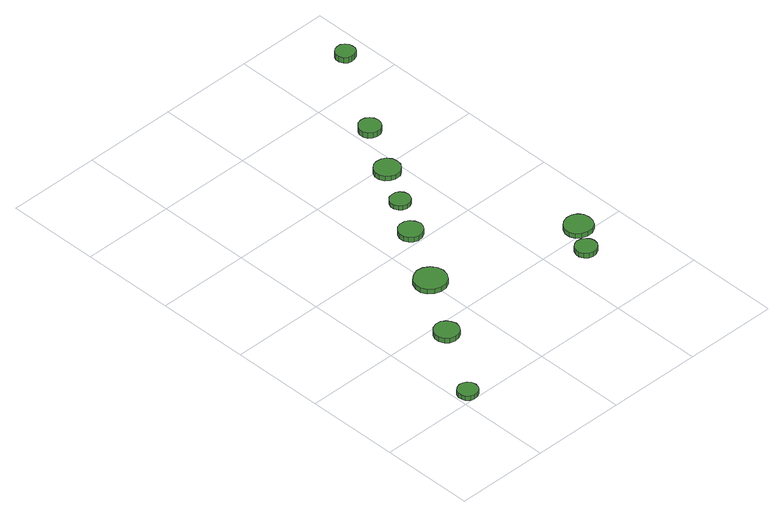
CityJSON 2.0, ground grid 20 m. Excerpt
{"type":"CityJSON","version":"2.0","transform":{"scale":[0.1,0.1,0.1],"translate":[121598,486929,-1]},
"CityObjects":{
"tree1":{"type":"SolitaryVegetationObject","attributes":{"function":"something"},"geometry":[{"type":"MultiSurface","lod":"1","boundaries":[[[0,1,2,3,4,5,6,7,8,9,10,11,12,13,14]],[[15,16,17,18,19,20,21,22,23,24,25,26,27,28,29]],[[0,29,28,1]],[[1,28,27,2]],[[2,27,26,3]],[[3,26,25,4]],[[4,25,24,5]],[[5,24,23,6]],[[6,23,22,7]],[[7,22,21,8]],[[8,21,20,9]],[[9,20,19,10]],[[10,19,18,11]],[[11,18,17,12]],[[12,17,16,13]],[[13,16,15,14]],[[14,15,29,0]]]}]},
"tree2":{"type":"SolitaryVegetationObject","attributes":{"function":"something"},"geometry":[{"type":"MultiSurface","lod":"1","boundaries":[[[30,31,32,33,34,35,36,37,38,39,40,41,42,43,44]],[[45,46,47,48,49,50,51,52,53,54,55,56,57,58,59]],[[30,59,58,31]],[[31,58,57,32]],[[32,57,56,33]],[[33,56,55,34]],[[34,55,54,35]],[[35,54,53,36]],[[36,53,52,37]],[[37,52,51,38]],[[38,51,50,39]],[[39,50,49,40]],[[40,49,48,41]],[[41,48,47,42]],[[42,47,46,43]],[[43,46,45,44]],[[44,45,59,30]]]}]},
"tree3":{"type":"SolitaryVegetationObject","attributes":{"function":"something"},"geometry":[{"type":"MultiSurface","lod":"1","boundaries":[[[60,61,62,63,64,65,66,67,68,69,70,71,72,73,74]],[[75,76,77,78,79,80,81,82,83,84,85,86,87,88,89]],[[60,89,88,61]],[[61,88,87,62]],[[62,87,86,63]],[[63,86,85,64]],[[64,85,84,65]],[[65,84,83,66]],[[66,83,82,67]],[[67,82,81,68]],[[68,81,80,69]],[[69,80,79,70]],[[70,79,78,71]],[[71,78,77,72]],[[72,77,76,73]],[[73,76,75,74]],[[74,75,89,60]]]}]},
"tree4":{"type":"SolitaryVegetationObject","attributes":{"function":"something"},"geometry":[{"type":"MultiSurface","lod":"1","boundaries":[[[90,91,92,93,94,95,96,97,98,99,100,101,102,103,104]],[[105,106,107,108,109,110,111,112,113,114,115,116,117,118,119]],[[90,119,118,91]],[[91,118,117,92]],[[92,117,116,93]],[[93,116,115,94]],[[94,115,114,95]],[[95,114,113,96]],[[96,113,112,97]],[[97,112,111,98]],[[98,111,110,99]],[[99,110,109,100]],[[100,109,108,101]],[[101,108,107,102]],[[102,107,106,103]],[[103,106,105,104]],[[104,105,119,90]]]}]},
"tree5":{"type":"SolitaryVegetationObject","attributes":{"function":"something"},"geometry":[{"type":"MultiSurface","lod":"1","boundaries":[[[120,121,122,123,124,125,126,127,128,129,130,131,132,133,134]],[[135,136,137,138,139,140,141,142,143,144,145,146,147,148,149]],[[120,149,148,121]],[[121,148,147,122]],[[122,147,146,123]],[[123,146,145,124]],[[124,145,144,125]],[[125,144,143,126]],[[126,143,142,127]],[[127,142,141,128]],[[128,141,140,129]],[[129,140,139,130]],[[130,139,138,131]],[[131,138,137,132]],[[132,137,136,133]],[[133,136,135,134]],[[134,135,149,120]]]}]},
"tree6":{"type":"SolitaryVegetationObject","attributes":{"function":"something"},"geometry":[{"type":"MultiSurface","lod":"1","boundaries":[[[150,151,152,153,154,155,156,157,158,159,160,161,162,163,164]],[[165,166,167,168,169,170,171,172,173,174,175,176,177,178,179]],[[150,179,178,151]],[[151,178,177,152]],[[152,177,176,153]],[[153,176,175,154]],[[154,175,174,155]],[[155,174,173,156]],[[156,173,172,157]],[[157,172,171,158]],[[158,171,170,159]],[[159,170,169,160]],[[160,169,168,161]],[[161,168,167,162]],[[162,167,166,163]],[[163,166,165,164]],[[164,165,179,150]]]}]},
"tree7":{"type":"SolitaryVegetationObject","attributes":{"function":"something"},"geometry":[{"type":"MultiSurface","lod":"1","boundaries":[[[180,181,182,183,184,185,186,187,188,189,190,191,192,193,194]],[[195,196,197,198,199,200,201,202,203,204,205,206,207,208,209]],[[180,209,208,181]],[[181,208,207,182]],[[182,207,206,183]],[[183,206,205,184]],[[184,205,204,185]],[[185,204,203,186]],[[186,203,202,187]],[[187,202,201,188]],[[188,201,200,189]],[[189,200,199,190]],[[190,199,198,191]],[[191,198,197,192]],[[192,197,196,193]],[[193,196,195,194]],[[194,195,209,180]]]}]},
"tree8":{"type":"SolitaryVegetationObject","attributes":{"function":"something"},"geometry":[{"type":"MultiSurface","lod":"1","boundaries":[[[210,211,212,213,214,215,216,217,218,219,220,221,222,223,224]],[[225,226,227,228,229,230,231,232,233,234,235,236,237,238,239]],[[210,239,238,211]],[[211,238,237,212]],[[212,237,236,213]],[[213,236,235,214]],[[214,235,234,215]],[[215,234,233,216]],[[216,233,232,217]],[[217,232,231,218]],[[218,231,230,219]],[[219,230,229,220]],[[220,229,228,221]],[[221,228,227,222]],[[222,227,226,223]],[[223,226,225,224]],[[224,225,239,210]]]}]},
"tree9":{"type":"SolitaryVegetationObject","attributes":{"function":"something"},"geometry":[{"type":"MultiSurface","lod":"1","boundaries":[[[240,241,242,243,244,245,246,247,248,249,250,251,252,253,254]],[[255,256,257,258,259,260,261,262,263,264,265,266,267,268,269]],[[240,269,268,241]],[[241,268,267,242]],[[242,267,266,243]],[[243,266,265,244]],[[244,265,264,245]],[[245,264,263,246]],[[246,263,262,247]],[[247,262,261,248]],[[248,261,260,249]],[[249,260,259,250]],[[250,259,258,251]],[[251,258,257,252]],[[252,257,256,253]],[[253,256,255,254]],[[254,255,269,240]]]}]},
"tree10":{"type":"SolitaryVegetationObject","attributes":{"function":"something"},"geometry":[{"type":"MultiSurface","lod":"1","boundaries":[[[270,271,272,273,274,275,276,277,278,279,280,281,282,283,284]],[[285,286,287,288,289,290,291,292,293,294,295,296,297,298,299]],[[270,299,298,271]],[[271,298,297,272]],[[272,297,296,273]],[[273,296,295,274]],[[274,295,294,275]],[[275,294,293,276]],[[276,293,292,277]],[[277,292,291,278]],[[278,291,290,279]],[[279,290,289,280]],[[280,289,288,281]],[[281,288,287,282]],[[282,287,286,283]],[[283,286,285,284]],[[284,285,299,270]]]}]}
},
"vertices":[
[47,21,16],[45,30,16],[40,37,16],[32,41,16],[23,42,16],[15,39,16],[8,33,16],[5,25,16],[5,17,16],[8,9,16],[15,3,16],[23,0,16],[32,1,16],[40,5,16],[45,12,16],[45,12,6],[40,5,6],[32,1,6],[23,0,6],[15,3,6],[8,9,6],[5,17,6],[5,25,6],[8,33,6],[15,39,6],[23,42,6],[32,41,6],[40,37,6],[45,30,6],[47,21,6],
[145,172,17],[142,182,17],[136,191,17],[127,197,17],[116,198,17],[105,194,17],[97,187,17],[93,177,17],[93,166,17],[97,156,17],[105,149,17],[116,146,17],[127,147,17],[136,152,17],[142,161,17],[142,161,6],[136,152,6],[127,147,6],[116,146,6],[105,149,6],[97,156,6],[93,166,6],[93,177,6],[97,187,6],[105,194,6],[116,198,6],[127,197,6],[136,191,6],[142,182,6],[145,172,6],
[236,300,17],[233,314,17],[225,325,17],[213,332,17],[199,334,17],[186,329,17],[175,320,17],[169,307,17],[169,293,17],[175,280,17],[186,271,17],[199,267,17],[213,268,17],[225,275,17],[233,287,17],[233,287,6],[225,275,6],[213,268,6],[199,267,6],[186,271,6],[175,280,6],[169,293,6],[169,307,6],[175,320,6],[186,329,6],[199,334,6],[213,332,6],[225,325,6],[233,314,6],[236,300,6],
[302,428,17],[299,438,17],[293,447,17],[284,452,17],[273,453,17],[263,450,17],[256,443,17],[251,433,17],[251,422,17],[256,413,17],[263,406,17],[273,402,17],[284,404,17],[293,409,17],[299,417,17],[299,417,6],[293,409,6],[284,404,6],[273,402,6],[263,406,6],[256,413,6],[251,422,6],[251,433,6],[256,443,6],[263,450,6],[273,453,6],[284,452,6],[293,447,6],[299,438,6],[302,428,6],
[346,505,16],[344,514,16],[339,521,16],[332,525,16],[323,526,16],[314,524,16],[308,518,16],[304,510,16],[304,501,16],[308,493,16],[314,487,16],[323,484,16],[332,485,16],[339,490,16],[344,497,16],[344,497,6],[339,490,6],[332,485,6],[323,484,6],[314,487,6],[308,493,6],[304,501,6],[304,510,6],[308,518,6],[314,524,6],[323,526,6],[332,525,6],[339,521,6],[344,514,6],[346,505,6],
[499,163,17],[497,172,17],[491,179,17],[483,184,17],[474,185,17],[465,182,17],[458,176,17],[454,167,17],[454,158,17],[458,149,17],[465,143,17],[474,140,17],[483,141,17],[491,146,17],[497,153,17],[497,153,6],[491,146,6],[483,141,6],[474,140,6],[465,143,6],[458,149,6],[454,158,6],[454,167,6],[458,176,6],[465,182,6],[474,185,6],[483,184,6],[491,179,6],[497,172,6],[499,163,6],
[398,587,17],[396,598,17],[389,608,17],[380,613,17],[368,614,17],[358,611,17],[349,603,17],[344,593,17],[344,582,17],[349,571,17],[358,564,17],[368,560,17],[380,561,17],[389,567,17],[396,576,17],[396,576,6],[389,567,6],[380,561,6],[368,560,6],[358,564,6],[349,571,6],[344,582,6],[344,593,6],[349,603,6],[358,611,6],[368,614,6],[380,613,6],[389,608,6],[396,598,6],[398,587,6],
[540,218,17],[538,230,17],[531,240,17],[520,246,17],[508,247,17],[496,243,17],[487,235,17],[482,224,17],[482,212,17],[487,201,17],[496,193,17],[508,189,17],[520,190,17],[531,196,17],[538,206,17],[538,206,6],[531,196,6],[520,190,6],[508,189,6],[496,193,6],[487,201,6],[482,212,6],[482,224,6],[487,235,6],[496,243,6],[508,247,6],[520,246,6],[531,240,6],[538,230,6],[540,218,6],
[455,696,19],[453,705,19],[448,713,19],[440,718,19],[430,719,19],[421,716,19],[414,709,19],[410,701,19],[410,691,19],[414,682,19],[421,676,19],[430,673,19],[440,674,19],[448,679,19],[453,687,19],[453,687,6],[448,679,6],[440,674,6],[430,673,6],[421,676,6],[414,682,6],[410,691,6],[410,701,6],[414,709,6],[421,716,6],[430,719,6],[440,718,6],[448,713,6],[453,705,6],[455,696,6],
[571,882,20],[570,890,20],[565,897,20],[557,902,20],[549,902,20],[541,900,20],[534,894,20],[531,886,20],[531,878,20],[534,870,20],[541,864,20],[549,862,20],[557,863,20],[565,867,20],[570,874,20],[570,874,7],[565,867,7],[557,863,7],[549,862,7],[541,864,7],[534,870,7],[531,878,7],[531,886,7],[534,894,7],[541,900,7],[549,902,7],[557,902,7],[565,897,7],[570,890,7],[571,882,7]
]}
